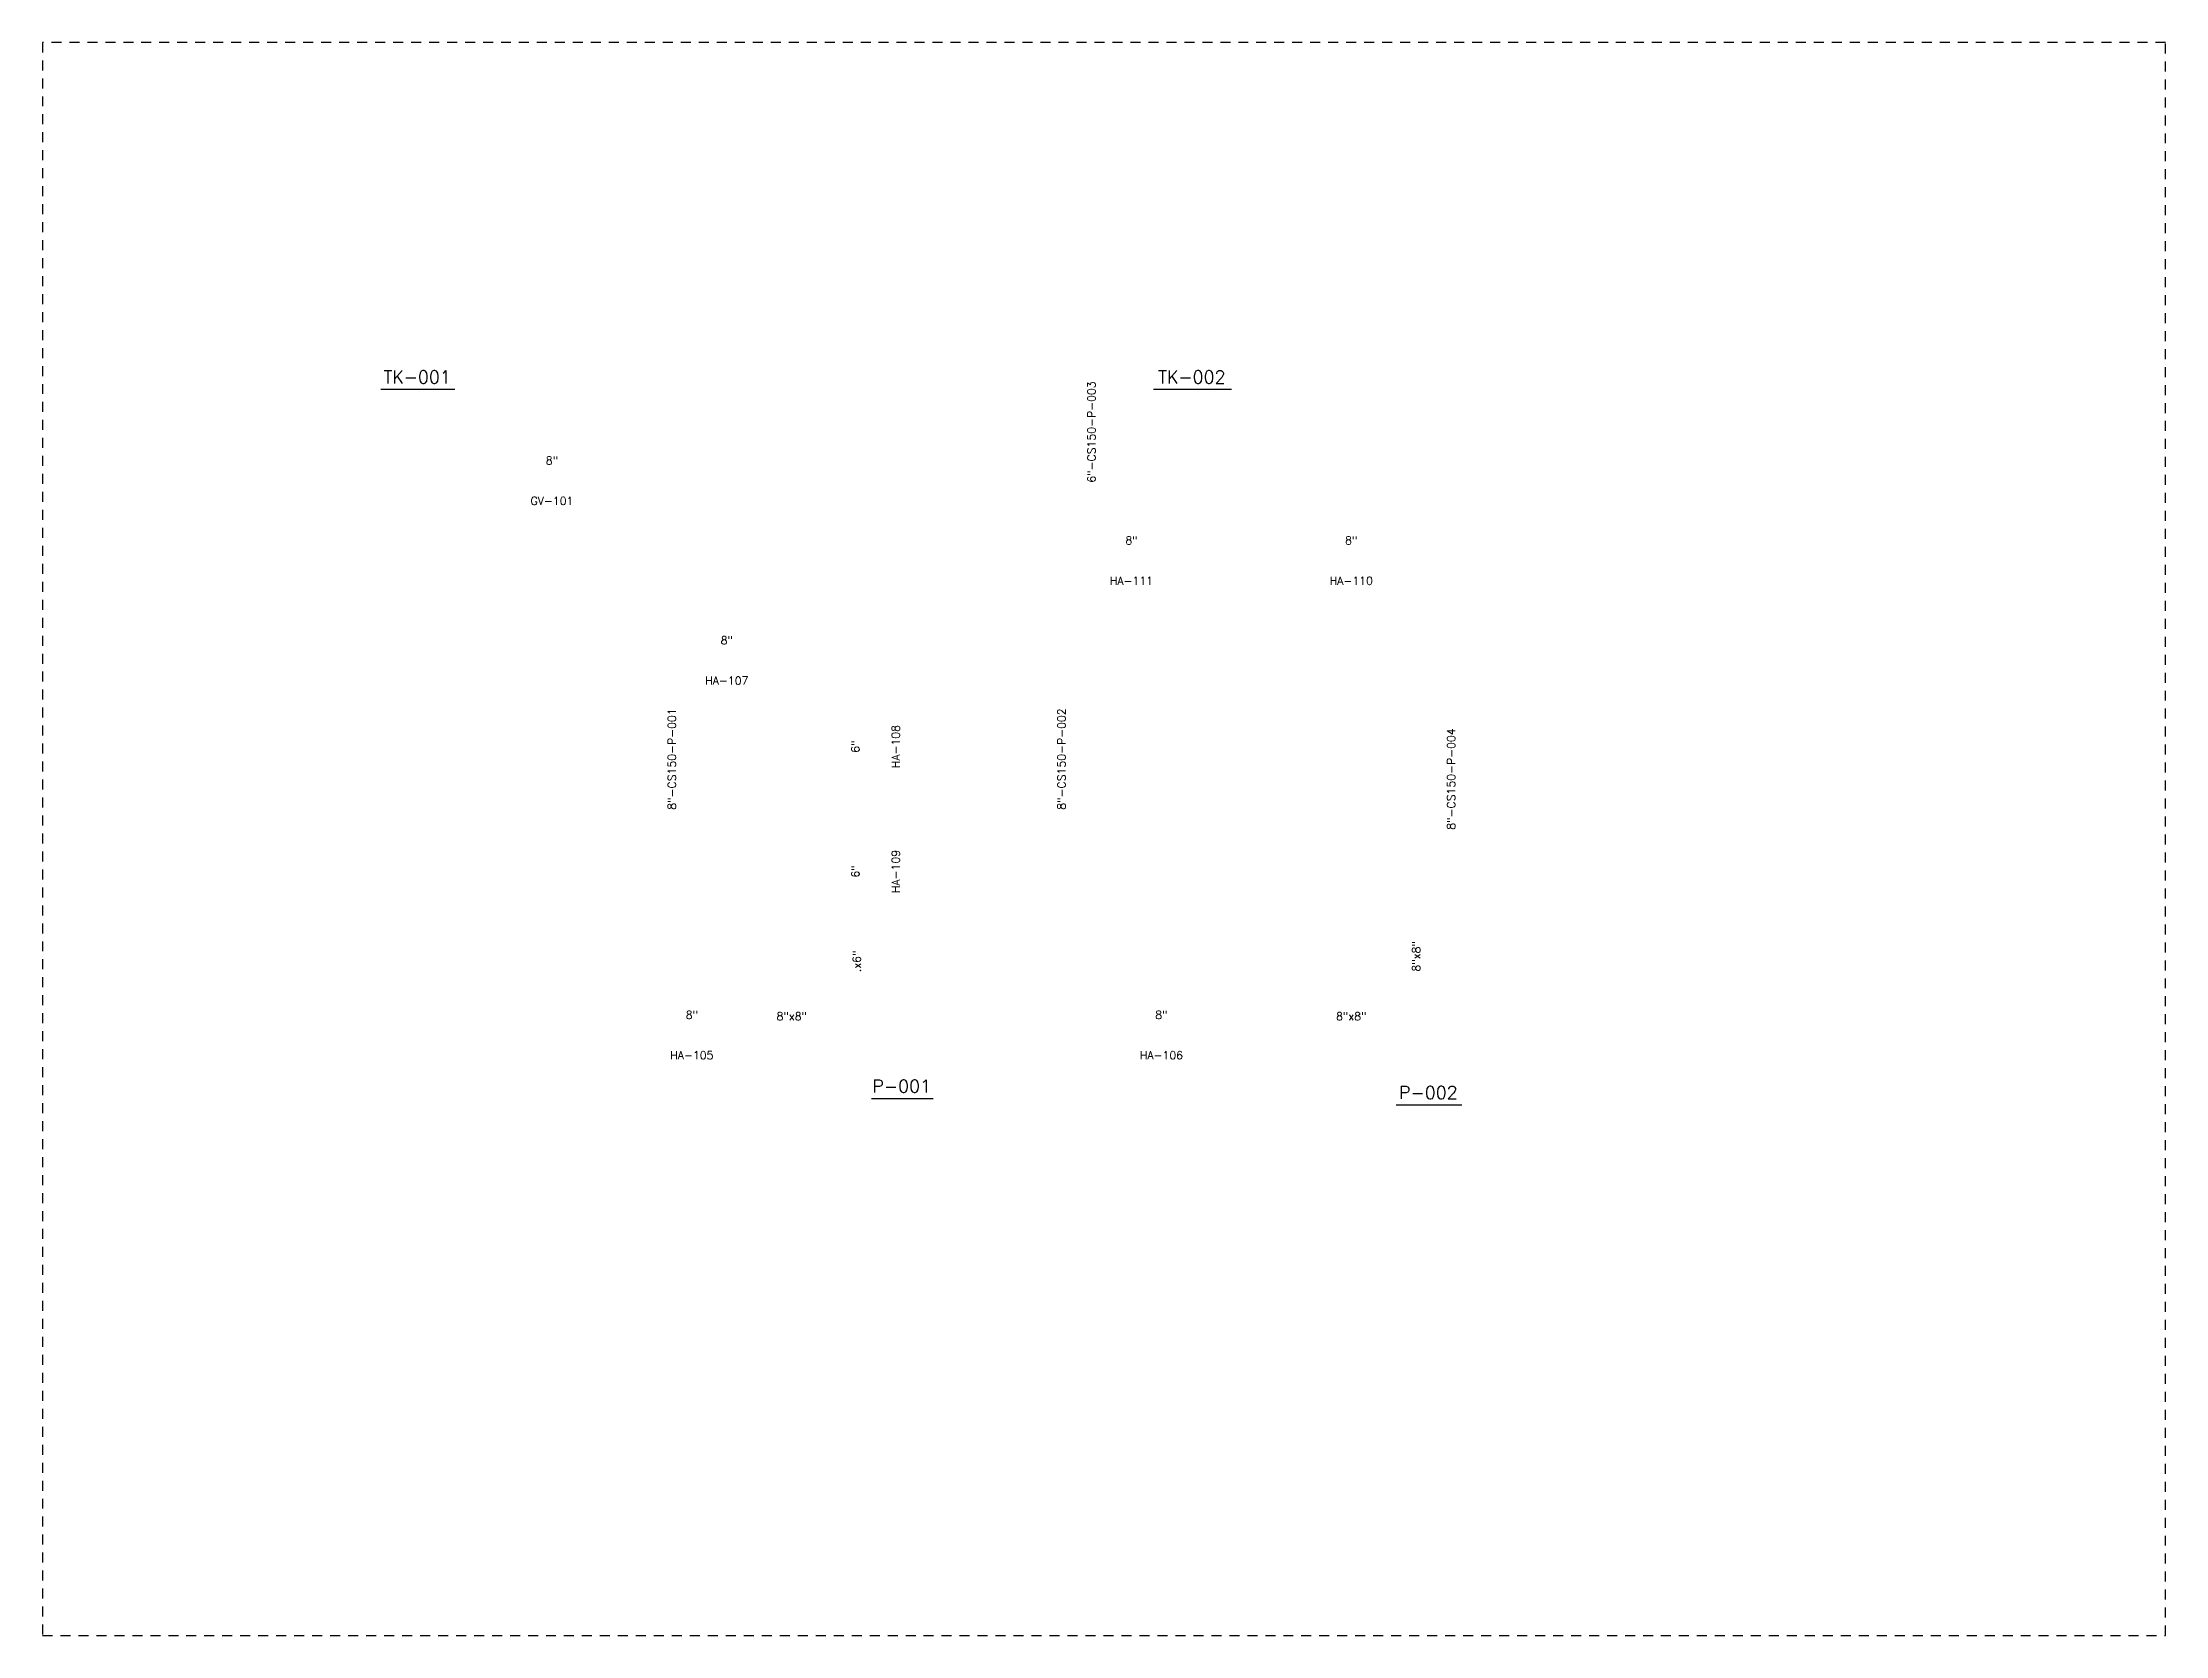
# Model space of a CAD drawing. Header units: inches. Extents: x 0 to 26.6, y 0 to 19.9.
import ezdxf
from ezdxf.enums import TextEntityAlignment as Align

# ---------------------------------------------------------------- set-up
doc = ezdxf.new("R2010")
doc.units = ezdxf.units.IN
doc.header["$MEASUREMENT"] = 0
doc.linetypes.add('HIDDEN2', pattern=[0.1875, 0.125, -0.0625])
doc.layers.add('no plot', color=41, linetype='HIDDEN2', plot=False)
doc.layers.add('Text', color=7, linetype='Continuous')
doc.styles.get("Standard").update_dxf_attribs({"font": 'romans.shx', "height": 0.1})

# ---------------------------------------------------------------- blocks, each defined once
blk = doc.blocks.new('*U51')
at = {"color": 0, "linetype": 'ByBlock', "lineweight": -3}
blk.add_line((-0.455, -0.152), (0.471, -0.152), dxfattribs=at)
at = {"color": 0, "linetype": 'ByBlock', "lineweight": -2}
blk.add_attdef('#(Equipment.Tag)', text='', height=0.16, dxfattribs=at).set_placement((0, 0), align=Align.MIDDLE)
blk = doc.blocks.new('*U59')
at = {"color": 0, "linetype": 'ByBlock', "lineweight": -3}
blk.add_line((-0.479, -0.152), (0.496, -0.152), dxfattribs=at)
at = {"color": 0, "linetype": 'ByBlock', "lineweight": -2}
blk.add_attdef('#(Equipment.Tag)', text='', height=0.16, dxfattribs=at).set_placement((0, 0), align=Align.MIDDLE)
blk = doc.blocks.new('*U60')
at = {"color": 0, "linetype": 'ByBlock', "lineweight": -3}
blk.add_line((-0.377, -0.152), (0.393, -0.152), dxfattribs=at)
at = {"color": 0, "linetype": 'ByBlock', "lineweight": -2}
blk.add_attdef('#(Equipment.Tag)', text='', height=0.16, dxfattribs=at).set_placement((0, 0), align=Align.MIDDLE)
blk = doc.blocks.new('*U61')
at = {"color": 0, "linetype": 'ByBlock', "lineweight": -3}
blk.add_line((-0.401, -0.152), (0.418, -0.152), dxfattribs=at)
at = {"color": 0, "linetype": 'ByBlock', "lineweight": -2}
blk.add_attdef('#(Equipment.Tag)', text='', height=0.16, dxfattribs=at).set_placement((0, 0), align=Align.MIDDLE)
blk = doc.blocks.new('Pipeline Tag_block')
at = {"color": 0, "linetype": 'ByBlock', "lineweight": -2}
blk.add_attdef('#(TargetObject.Tag)', text='', height=0.1, dxfattribs=at).set_placement((0, 0), align=Align.MIDDLE_CENTER)
blk = doc.blocks.new('Valve Label_block')
at = {"color": 0, "linetype": 'ByBlock', "lineweight": -2}
blk.add_attdef('#(TargetObject.Size)', text='', height=0.1, dxfattribs=at).set_placement((0, 0.1875), align=Align.BOTTOM_CENTER)
blk.add_attdef('#(TargetObject.Tag)', text='', height=0.1, dxfattribs=at).set_placement((0, -0.1875), align=Align.TOP_CENTER)
blk = doc.blocks.new('AdjacentPipeReducerStyle_block')
at = {"color": 0, "linetype": 'ByBlock', "lineweight": -2}
blk.add_attdef('#(PipeLines.Size)x#(PipeLines.Size)', text='', height=0.1, dxfattribs=at).set_placement((0, 0), align=Align.MIDDLE_CENTER)

msp = doc.modelspace()

# ---------------------------------------------------------------- linework, layer by layer
at = {"layer": 'no plot'}
msp.add_lwpolyline([(0, 0), (26.562, 0), (26.562, 19.938), (0, 19.938)], close=True, dxfattribs=at)

# ---------------------------------------------------------------- block references
at = {"rotation": 90}
for p, values in [((10.188, 8.438), {'#(PipeLines.Size)x#(PipeLines.Size)': '.x6"'}), ((17.188, 8.5), {'#(PipeLines.Size)x#(PipeLines.Size)': '8"x8"'})]:
    msp.add_blockref('AdjacentPipeReducerStyle_block', p, dxfattribs=at).add_auto_attribs(values)
for p in [(9.375, 7.75), (16.375, 7.75)]:
    msp.add_blockref('AdjacentPipeReducerStyle_block', p).add_auto_attribs({'#(PipeLines.Size)x#(PipeLines.Size)': '8"x8"'})
at = {"layer": 'Text'}
for name, p, values in [('*U51', (4.688, 15.75), {'#(Equipment.Tag)': 'TK-001'}), ('*U59', (14.38, 15.75), {'#(Equipment.Tag)': 'TK-002'}), ('Valve Label_block', (6.375, 14.438), {'#(TargetObject.Size)': '8"', '#(TargetObject.Tag)': 'GV-101'}), ('Valve Label_block', (13.625, 13.438), {'#(TargetObject.Size)': '8"', '#(TargetObject.Tag)': 'HA-111'}), ('Valve Label_block', (16.375, 13.438), {'#(TargetObject.Size)': '8"', '#(TargetObject.Tag)': 'HA-110'}), ('Valve Label_block', (8.562, 12.188), {'#(TargetObject.Size)': '8"', '#(TargetObject.Tag)': 'HA-107'}), ('Valve Label_block', (8.125, 7.5), {'#(TargetObject.Size)': '8"', '#(TargetObject.Tag)': 'HA-105'}), ('Valve Label_block', (14, 7.5), {'#(TargetObject.Size)': '8"', '#(TargetObject.Tag)': 'HA-106'}), ('*U60', (10.75, 6.875), {'#(Equipment.Tag)': 'P-001'}), ('*U61', (17.339, 6.795), {'#(Equipment.Tag)': 'P-002'})]:
    msp.add_blockref(name, p, dxfattribs=at).add_auto_attribs(values)
at = {"layer": 'Text', "rotation": 90}
for name, p, values in [('Pipeline Tag_block', (13.125, 15.062), {'#(TargetObject.Tag)': '6"-CS150-P-003'}), ('Pipeline Tag_block', (7.875, 10.969), {'#(TargetObject.Tag)': '8"-CS150-P-001'}), ('Pipeline Tag_block', (12.75, 10.969), {'#(TargetObject.Tag)': '8"-CS150-P-002'}), ('Valve Label_block', (10.438, 11.125), {'#(TargetObject.Size)': '6"', '#(TargetObject.Tag)': 'HA-108'}), ('Pipeline Tag_block', (17.625, 10.719), {'#(TargetObject.Tag)': '8"-CS150-P-004'}), ('Valve Label_block', (10.438, 9.562), {'#(TargetObject.Size)': '6"', '#(TargetObject.Tag)': 'HA-109'})]:
    msp.add_blockref(name, p, dxfattribs=at).add_auto_attribs(values)

doc.saveas('drawing.dxf')
